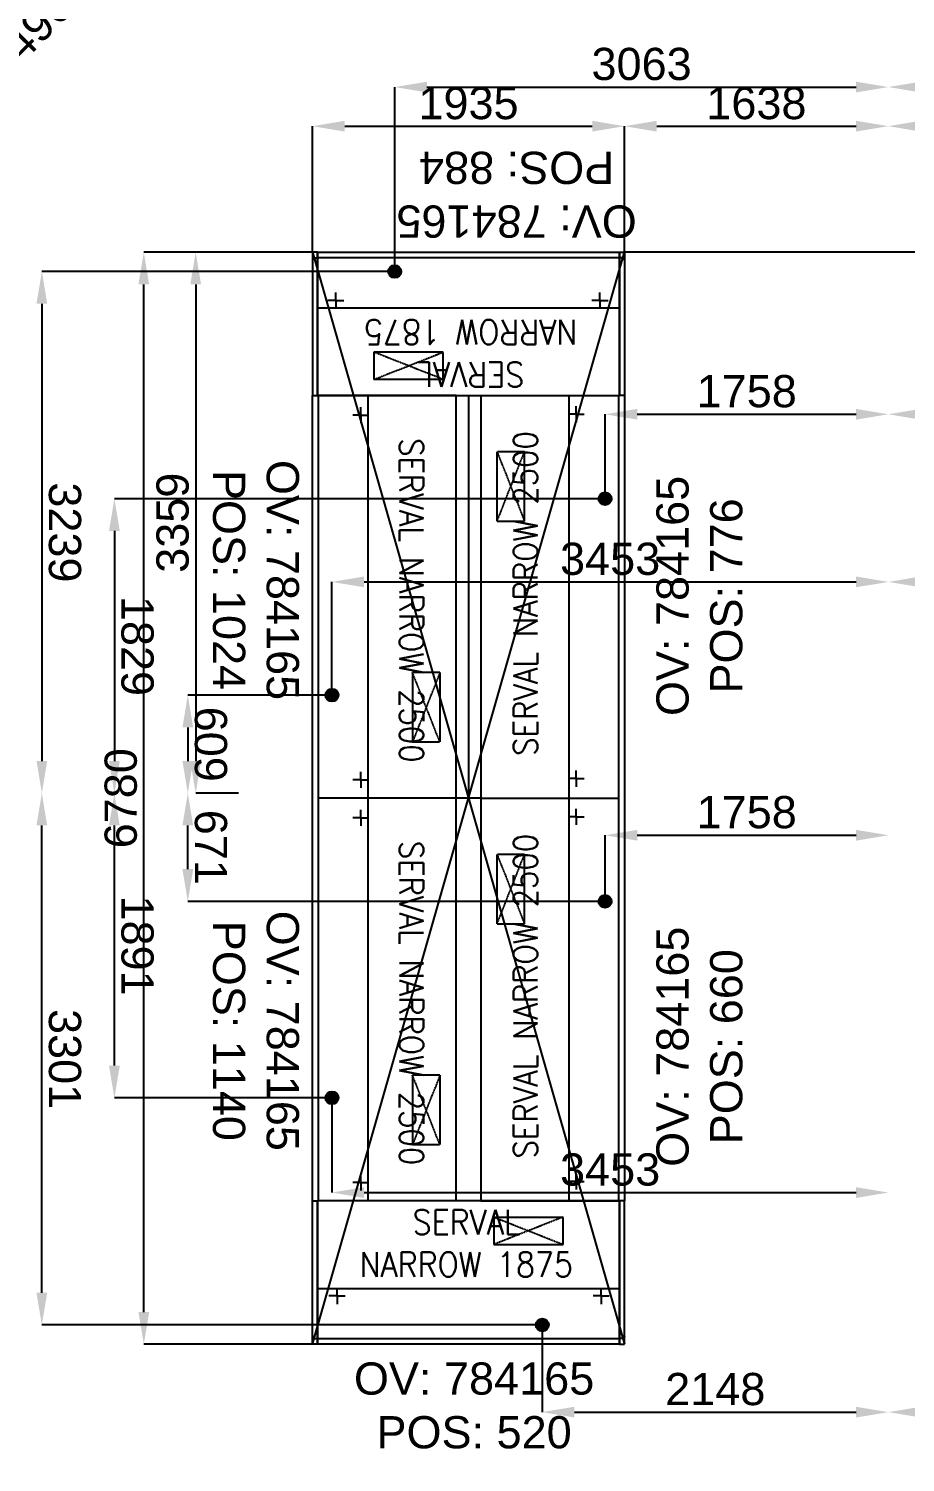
# Model space of a CAD drawing. Header units: millimetres. Extents: x 1478096 to 1808313, y 619971 to 762366.
# Drawn here: x 1788563 to 1794002, y 712494 to 721395 of the extents above; entities that cross this region are included whole.
import ezdxf
from ezdxf.enums import TextEntityAlignment as Align

# ---------------------------------------------------------------- set-up
doc = ezdxf.new("R2010")
doc.units = ezdxf.units.MM
doc.header["$LTSCALE"] = 10
doc.linetypes.add('TRATTEGGIATA2', pattern=[0.375, 0.25, -0.125])
for name, color, linetype in [('COSTAN-CAM-NOMENCLATURAS', 7, 'Continuous'), ('COSTAN-EXH-COTAS', 7, 'Continuous'), ('COSTAN-EXH-Desagues', 1, 'Continuous'), ('COSTAN-EXH-NOMENCLATURAS', 7, 'Continuous'), ('DESAGUE AL PISO', 1, 'Continuous'), ('DESAGUE MAQUINA', 3, 'Continuous'), ('GABINETE', 1, 'Continuous'), ('LATERALES', 3, 'Continuous'), ('QUADRO_ELETTRICO', 8, 'Continuous'), ('TESTI20', 3, 'Continuous'), ('ZZZZW-section count', 250, 'Continuous')]:
    doc.layers.add(name, color=color, linetype=linetype)
doc.styles.add('costan', font='arial.ttf')
doc.styles.add('ROMANS20', font='romans.shx', dxfattribs={"width": 0.9, "height": 2})
doc.styles.add('TESTI15', font='romans.shx', dxfattribs={"width": 0.9, "height": 1.5})
doc.dimstyles.new('COSTAN-DESAGUES', dxfattribs={"dimtxt": 200, "dimasz": 200, "dimexe": 0, "dimexo": 0, "dimgap": 40, "dimtad": 1, "dimdec": 0, "dimzin": 0, "dimdsep": 46, "dimtxsty": 'costan', "dimblk1": 'ARCHTICK', "dimblk2": 'ARCHTICK', "dimcen": 0, "dimclrd": 256, "dimclre": 256, "dimclrt": 256, "dimadec": 0, "dimazin": 0, "dimtfac": 1, "dimtdec": 0, "dimtofl": 0, "dimtmove": 0, "dimatfit": 3, "dimfxl": 0, "dimtolj": 1, "dimtzin": 0, "dimarcsym": 0})
doc.dimstyles.new('COSTAN-MM-100', dxfattribs={"dimtxt": 200, "dimasz": 200, "dimexe": 0, "dimexo": 0, "dimgap": 40, "dimtad": 1, "dimdec": 0, "dimzin": 0, "dimdsep": 46, "dimtxsty": 'costan', "dimblk1": 'ARCHTICK', "dimblk2": 'ARCHTICK', "dimcen": 0, "dimclrd": 256, "dimclre": 256, "dimclrt": 256, "dimadec": 0, "dimazin": 0, "dimtfac": 1, "dimtdec": 0, "dimtofl": 0, "dimtmove": 0, "dimatfit": 3, "dimfxl": 0, "dimtolj": 1, "dimtzin": 0, "dimarcsym": 0})

# ---------------------------------------------------------------- blocks, each defined once
blk = doc.blocks.new('lat')
at = {"layer": 'GABINETE'}
blk.add_line((-55699.1, -17217.1), (-55699.1, -16362.1), dxfattribs=at)
at = {"layer": 'LATERALES'}
for p in [(-55699.1, -16327.1), (-55669.1, -17217.1)]:
    blk.add_line(p, (-55699.1, -17217.1), dxfattribs=at)
at = {"layer": 'LATERALES', "color": 3, "linetype": 'ByBlock'}
for p, q in [((-55699.1, -16327.1), (-55699.1, -17217.1)), ((-55699.1, -16327.1), (-55669.1, -16327.1)), ((-55684.1, -16362.1), (-55699.1, -16362.1)), ((-55669.1, -16327.1), (-55669.1, -17217.1)), ((-55669.1, -16327.1), (-55669.1, -17217.1)), ((-55669.1, -16327.1), (-55669.1, -17217.1))]:
    blk.add_line(p, q, dxfattribs=at)
at = {"layer": 'LATERALES', "color": 1}
for p, q in [((-55699.1, -17217.1), (-55699.1, -16362.1)), ((-55699.1, -17217.1), (-55699.1, -16362.1)), ((-55699.1, -17217.1), (-55699.1, -16362.1)), ((-55699.1, -16377.1), (-55699.1, -17217.1))]:
    blk.add_line(p, q, dxfattribs=at)
at = {"layer": 'LATERALES', "color": 3}
blk.add_line((-55669.1, -16327.1), (-55669.1, -17217.1), dxfattribs=at)
at = {"layer": 'LATERALES', "color": 1, "linetype": 'ByBlock'}
blk.add_line((-55669.1, -16327.1), (-55669.1, -16377.1), dxfattribs=at)
at = {"layer": 'LATERALES', "color": 3, "linetype": 'ByBlock'}
blk.add_arc((-55685, -16377.9), 15.8, 2.96352, 87.03648, dxfattribs=at)
blk = doc.blocks.new('POSICION DE DESAGUE')
for p, q in [((-40, 0), (40, 0)), ((0, 40), (0, -40))]:
    blk.add_line(p, q)
blk = doc.blocks.new('SE_TL1_N_187')
at = {"layer": 'DESAGUE MAQUINA'}
for p, q in [((121.7, -590), (71.7, -590)), ((121.7, -590), (121.7, -540)), ((121.7, -590), (121.7, -640)), ((121.7, -590), (171.7, -590)), ((2385, -590), (2335, -590)), ((2385, -590), (2385, -540)), ((2385, -590), (2385, -640)), ((2385, -590), (2435, -590))]:
    blk.add_line(p, q, dxfattribs=at)
at = {"layer": 'GABINETE'}
for p, q in [((2500, 0), (0, 0)), ((0, 0), (0, -855)), ((2500, -545), (0, -545)), ((0, -855), (2500, -855))]:
    blk.add_line(p, q, dxfattribs=at)
at = {"layer": 'GABINETE', "color": 3, "linetype": 'ByBlock'}
blk.add_line((2500, -890), (0, -890), dxfattribs=at)
blk.add_line((2500, -890), (0, -890), dxfattribs=at)
at = {"layer": 'QUADRO_ELETTRICO', "linetype": 'TRATTEGGIATA2'}
for p, q in [((1720, -100), (2150, -100)), ((1720, -100), (2150, -270)), ((2150, -100), (1720, -270)), ((1720, -100), (1720, -270)), ((2150, -270), (2150, -100)), ((1720, -270), (2150, -270))]:
    blk.add_line(p, q, dxfattribs=at)
blk.add_blockref('POSICION DE DESAGUE', (1860, -770))
at = {"layer": 'TESTI20', "style": 'TESTI15', "width": 0.9}
blk.add_text('SERVAL NARROW 2500', height=147.999, dxfattribs=at).set_placement((1271.4, -276.1), align=Align.MIDDLE)
blk = doc.blocks.new('COSTAN-REFERENCIA DE DESAGÜES')
at = {"layer": 'COSTAN-EXH-Desagues'}
blk.add_hatch(color=256, dxfattribs=at).paths.add_polyline_path([(40, 0, 1), (-40, 0, 1)])
blk.add_circle((0, 0), 40, dxfattribs=at)
blk = doc.blocks.new('*D368')
at = {"layer": 'COSTAN-EXH-Desagues', "lineweight": -2, "transparency": 16777216}
for p, q in [((1796067.6, 721032.6), (1794096.9, 721032.6)), ((1796267.6, 719887.2), (1796267.6, 721032.6))]:
    blk.add_line(p, q, dxfattribs=at)
at = {"layer": 'COSTAN-EXH-Desagues', "transparency": 16777216}
for points in [[(1794096.9, 721065.9), (1794096.9, 720999.2), (1793896.9, 721032.6)], [(1796067.6, 721065.9), (1796067.6, 720999.2), (1796267.6, 721032.6)]]:
    blk.add_solid(points, dxfattribs=at)
at = {"layer": 'Defpoints', "color": 0, "transparency": 16777216}
for p in [(1793896.9, 721032.6), (1793896.9, 721032.6), (1796267.6, 719887.2, 112421.9)]:
    blk.add_point(p, dxfattribs=at)
at = {"layer": 'COSTAN-EXH-Desagues', "transparency": 16777216, "insert": (1795082.2, 721174.8), "char_height": 200, "attachment_point": 5, "style": 'costan'}
blk.add_mtext('\\A1;2371', dxfattribs=at)
blk = doc.blocks.new('_ARCHTICK')
at = {"color": 0, "linetype": 'ByBlock', "const_width": 0.15}
blk.add_lwpolyline([(-0.5, -0.5), (0.5, 0.5)], dxfattribs=at)
blk = doc.blocks.new('*D370')
at = {"layer": 'COSTAN-EXH-Desagues', "lineweight": -2, "transparency": 16777216}
for p, q in [((1797677.6, 719001.2), (1794096.9, 719001.2)), ((1797877.6, 717054.1), (1797877.6, 719001.2))]:
    blk.add_line(p, q, dxfattribs=at)
at = {"layer": 'COSTAN-EXH-Desagues', "transparency": 16777216}
for points in [[(1794096.9, 719034.6), (1794096.9, 718967.9), (1793896.9, 719001.2)], [(1797677.6, 719034.6), (1797677.6, 718967.9), (1797877.6, 719001.2)]]:
    blk.add_solid(points, dxfattribs=at)
at = {"layer": 'Defpoints', "color": 0, "transparency": 16777216}
for p in [(1793896.9, 719001.2), (1793896.9, 719001.2), (1797877.6, 717054.1, 112421.9)]:
    blk.add_point(p, dxfattribs=at)
at = {"layer": 'COSTAN-EXH-Desagues', "transparency": 16777216, "insert": (1795887.2, 719143.4), "char_height": 200, "attachment_point": 5, "style": 'costan'}
blk.add_mtext('\\A1;3981', dxfattribs=at)
blk = doc.blocks.new('*D372')
at = {"layer": 'COSTAN-EXH-Desagues', "lineweight": -2, "transparency": 16777216}
for p, q in [((1797877.6, 713149.1), (1797877.6, 711524.9)), ((1797677.6, 711524.9), (1794096.9, 711524.9))]:
    blk.add_line(p, q, dxfattribs=at)
at = {"layer": 'COSTAN-EXH-Desagues', "transparency": 16777216}
for points in [[(1794096.9, 711558.3), (1794096.9, 711491.6), (1793896.9, 711524.9)], [(1797677.6, 711558.3), (1797677.6, 711491.6), (1797877.6, 711524.9)]]:
    blk.add_solid(points, dxfattribs=at)
at = {"layer": 'Defpoints', "color": 0, "transparency": 16777216}
for p in [(1797877.6, 713149.1, 112421.9), (1793896.9, 711524.9), (1793896.9, 711524.9)]:
    blk.add_point(p, dxfattribs=at)
at = {"layer": 'COSTAN-EXH-Desagues', "transparency": 16777216, "insert": (1795887.2, 711667.1), "char_height": 200, "attachment_point": 5, "style": 'costan'}
blk.add_mtext('\\A1;3981', dxfattribs=at)
blk = doc.blocks.new('*D380')
at = {"layer": 'COSTAN-EXH-Desagues', "lineweight": -2, "transparency": 16777216}
for p, q in [((1790834.3, 719887.2), (1790834.3, 721032.6)), ((1791034.3, 721032.6), (1793696.9, 721032.6))]:
    blk.add_line(p, q, dxfattribs=at)
at = {"layer": 'COSTAN-EXH-Desagues', "transparency": 16777216}
for points in [[(1791034.3, 721065.9), (1791034.3, 720999.2), (1790834.3, 721032.6)], [(1793696.9, 721065.9), (1793696.9, 720999.2), (1793896.9, 721032.6)]]:
    blk.add_solid(points, dxfattribs=at)
at = {"layer": 'Defpoints', "color": 0, "transparency": 16777216}
for p in [(1793896.9, 721032.6), (1793896.9, 721032.6), (1790834.3, 719887.2, 112421.9)]:
    blk.add_point(p, dxfattribs=at)
at = {"layer": 'COSTAN-EXH-Desagues', "transparency": 16777216, "insert": (1792365.6, 721174.8), "char_height": 200, "attachment_point": 5, "style": 'costan'}
blk.add_mtext('\\A1;3063', dxfattribs=at)
blk = doc.blocks.new('*D381')
at = {"layer": 'COSTAN-EXH-Desagues', "lineweight": -2, "transparency": 16777216}
for p, q in [((1790834.3, 719887.2), (1788644.6, 719887.2)), ((1788644.6, 719687.2), (1788644.6, 716848.4)), ((1788644.6, 716648.4), (1788644.6, 716648.4))]:
    blk.add_line(p, q, dxfattribs=at)
at = {"layer": 'COSTAN-EXH-Desagues', "transparency": 16777216}
for points in [[(1788677.9, 719687.2), (1788611.2, 719687.2), (1788644.6, 719887.2)], [(1788677.9, 716848.4), (1788611.3, 716848.4), (1788644.6, 716648.4)]]:
    blk.add_solid(points, dxfattribs=at)
at = {"layer": 'Defpoints', "color": 0, "transparency": 16777216}
for p in [(1790834.3, 719887.2, 112421.9), (1788644.6, 716648.4), (1788644.6, 716648.4)]:
    blk.add_point(p, dxfattribs=at)
at = {"layer": 'COSTAN-EXH-Desagues', "transparency": 16777216, "insert": (1788786.8, 718267.8), "char_height": 200, "attachment_point": 5, "rotation": 270.00021, "style": 'costan'}
blk.add_mtext('\\A1;3239', dxfattribs=at)
blk = doc.blocks.new('*D382')
at = {"layer": 'COSTAN-EXH-Desagues', "lineweight": -2, "transparency": 16777216}
for p, q in [((1792139.3, 718477.2), (1792139.3, 719001.2)), ((1792339.3, 719001.2), (1793696.9, 719001.2))]:
    blk.add_line(p, q, dxfattribs=at)
at = {"layer": 'COSTAN-EXH-Desagues', "transparency": 16777216}
for points in [[(1792339.3, 719034.6), (1792339.3, 718967.9), (1792139.3, 719001.2)], [(1793696.9, 719034.6), (1793696.9, 718967.9), (1793896.9, 719001.2)]]:
    blk.add_solid(points, dxfattribs=at)
at = {"layer": 'Defpoints', "color": 0, "transparency": 16777216}
for p in [(1793896.9, 719001.2), (1793896.9, 719001.2), (1792139.3, 718477.2, 112421.9)]:
    blk.add_point(p, dxfattribs=at)
at = {"layer": 'COSTAN-EXH-Desagues', "transparency": 16777216, "insert": (1793018.1, 719143.4), "char_height": 200, "attachment_point": 5, "style": 'costan'}
blk.add_mtext('\\A1;1758', dxfattribs=at)
blk = doc.blocks.new('*D383')
at = {"layer": 'COSTAN-EXH-Desagues', "lineweight": -2, "transparency": 16777216}
for p, q in [((1792139.3, 718477.2), (1789094.7, 718477.2)), ((1789094.7, 718277.2), (1789094.7, 716848.4)), ((1789094.7, 716648.4), (1789094.7, 716648.4))]:
    blk.add_line(p, q, dxfattribs=at)
at = {"layer": 'COSTAN-EXH-Desagues', "transparency": 16777216}
for points in [[(1789128, 718277.2), (1789061.3, 718277.2), (1789094.7, 718477.2)], [(1789128, 716848.4), (1789061.3, 716848.4), (1789094.7, 716648.4)]]:
    blk.add_solid(points, dxfattribs=at)
at = {"layer": 'Defpoints', "color": 0, "transparency": 16777216}
for p in [(1792139.3, 718477.2, 112421.9), (1789094.7, 716648.4), (1789094.7, 716648.4)]:
    blk.add_point(p, dxfattribs=at)
at = {"layer": 'COSTAN-EXH-Desagues', "transparency": 16777216, "insert": (1789236.8, 717562.8), "char_height": 200, "attachment_point": 5, "rotation": 270.00021, "style": 'costan'}
blk.add_mtext('\\A1;1829', dxfattribs=at)
blk = doc.blocks.new('*D384')
at = {"layer": 'COSTAN-EXH-Desagues', "lineweight": -2, "transparency": 16777216}
for p, q in [((1790444.3, 717257.2), (1790444.3, 717960.4)), ((1790644.3, 717960.4), (1793696.9, 717960.4))]:
    blk.add_line(p, q, dxfattribs=at)
at = {"layer": 'COSTAN-EXH-Desagues', "transparency": 16777216}
for points in [[(1790644.3, 717993.8), (1790644.3, 717927.1), (1790444.3, 717960.4)], [(1793696.9, 717993.8), (1793696.9, 717927.1), (1793896.9, 717960.4)]]:
    blk.add_solid(points, dxfattribs=at)
at = {"layer": 'Defpoints', "color": 0, "transparency": 16777216}
for p in [(1793896.9, 717960.4), (1793896.9, 717960.4), (1790444.3, 717257.2, 112421.9)]:
    blk.add_point(p, dxfattribs=at)
at = {"layer": 'COSTAN-EXH-Desagues', "transparency": 16777216, "insert": (1792170.6, 718102.6), "char_height": 200, "attachment_point": 5, "style": 'costan'}
blk.add_mtext('\\A1;3453', dxfattribs=at)
blk = doc.blocks.new('*D385')
at = {"layer": 'COSTAN-EXH-Desagues', "lineweight": -2, "transparency": 16777216}
for p, q in [((1790444.3, 717257.2), (1789550.2, 717257.2)), ((1789550.2, 717057.2), (1789550.2, 716848.4)), ((1789550.2, 716648.4), (1789550.2, 716648.4))]:
    blk.add_line(p, q, dxfattribs=at)
at = {"layer": 'COSTAN-EXH-Desagues', "transparency": 16777216}
for points in [[(1789583.6, 717057.2), (1789516.9, 717057.2), (1789550.2, 717257.2)], [(1789583.6, 716848.4), (1789516.9, 716848.4), (1789550.2, 716648.4)]]:
    blk.add_solid(points, dxfattribs=at)
at = {"layer": 'Defpoints', "color": 0, "transparency": 16777216}
for p in [(1790444.3, 717257.2, 112421.9), (1789550.2, 716648.4), (1789550.2, 716648.4)]:
    blk.add_point(p, dxfattribs=at)
at = {"layer": 'COSTAN-EXH-Desagues', "transparency": 16777216, "insert": (1789692.4, 716952.8), "char_height": 200, "attachment_point": 5, "rotation": 270.00021, "style": 'costan'}
blk.add_mtext('\\A1;609', dxfattribs=at)
blk = doc.blocks.new('*D386')
at = {"layer": 'COSTAN-EXH-Desagues', "lineweight": -2, "transparency": 16777216}
for p, q in [((1792139.3, 715977.2), (1792139.3, 716387.6)), ((1792339.3, 716387.6), (1793696.9, 716387.6))]:
    blk.add_line(p, q, dxfattribs=at)
at = {"layer": 'COSTAN-EXH-Desagues', "transparency": 16777216}
for points in [[(1792339.3, 716420.9), (1792339.3, 716354.2), (1792139.3, 716387.6)], [(1793696.9, 716420.9), (1793696.9, 716354.2), (1793896.9, 716387.6)]]:
    blk.add_solid(points, dxfattribs=at)
at = {"layer": 'Defpoints', "color": 0, "transparency": 16777216}
for p in [(1793896.9, 716387.6), (1793896.9, 716387.6), (1792139.3, 715977.2, 112421.9)]:
    blk.add_point(p, dxfattribs=at)
at = {"layer": 'COSTAN-EXH-Desagues', "transparency": 16777216, "insert": (1793018.1, 716529.7), "char_height": 200, "attachment_point": 5, "style": 'costan'}
blk.add_mtext('\\A1;1758', dxfattribs=at)
blk = doc.blocks.new('*D387')
at = {"layer": 'COSTAN-EXH-Desagues', "lineweight": -2, "transparency": 16777216}
for p, q in [((1789550.2, 716648.4), (1789550.2, 716648.4)), ((1789550.2, 716177.2), (1789550.2, 716448.4)), ((1792139.3, 715977.2), (1789550.2, 715977.2))]:
    blk.add_line(p, q, dxfattribs=at)
at = {"layer": 'COSTAN-EXH-Desagues', "transparency": 16777216}
for points in [[(1789583.6, 716448.4), (1789516.9, 716448.4), (1789550.2, 716648.4)], [(1789583.6, 716177.2), (1789516.9, 716177.2), (1789550.2, 715977.2)]]:
    blk.add_solid(points, dxfattribs=at)
at = {"layer": 'Defpoints', "color": 0, "transparency": 16777216}
for p in [(1789550.2, 716648.4), (1789550.2, 716648.4), (1792139.3, 715977.2, 112421.9)]:
    blk.add_point(p, dxfattribs=at)
at = {"layer": 'COSTAN-EXH-Desagues', "transparency": 16777216, "insert": (1789692.4, 716312.8), "char_height": 200, "attachment_point": 5, "rotation": 270.00021, "style": 'costan'}
blk.add_mtext('\\A1;671', dxfattribs=at)
blk = doc.blocks.new('*D388')
at = {"layer": 'COSTAN-EXH-Desagues', "lineweight": -2, "transparency": 16777216}
for p, q in [((1790444.3, 714757.2), (1790444.3, 714169.3)), ((1790644.3, 714169.3), (1793696.9, 714169.3))]:
    blk.add_line(p, q, dxfattribs=at)
at = {"layer": 'COSTAN-EXH-Desagues', "transparency": 16777216}
for points in [[(1790644.3, 714202.6), (1790644.3, 714135.9), (1790444.3, 714169.3)], [(1793696.9, 714202.6), (1793696.9, 714135.9), (1793896.9, 714169.3)]]:
    blk.add_solid(points, dxfattribs=at)
at = {"layer": 'Defpoints', "color": 0, "transparency": 16777216}
for p in [(1790444.3, 714757.2, 112421.9), (1793896.9, 714169.3), (1793896.9, 714169.3)]:
    blk.add_point(p, dxfattribs=at)
at = {"layer": 'COSTAN-EXH-Desagues', "transparency": 16777216, "insert": (1792170.6, 714311.4), "char_height": 200, "attachment_point": 5, "style": 'costan'}
blk.add_mtext('\\A1;3453', dxfattribs=at)
blk = doc.blocks.new('*D389')
at = {"layer": 'COSTAN-EXH-Desagues', "lineweight": -2, "transparency": 16777216}
for p, q in [((1789094.7, 716648.4), (1789094.7, 716648.4)), ((1789094.7, 714957.2), (1789094.7, 716448.4)), ((1790444.3, 714757.2), (1789094.7, 714757.2))]:
    blk.add_line(p, q, dxfattribs=at)
at = {"layer": 'COSTAN-EXH-Desagues', "transparency": 16777216}
for points in [[(1789128, 716448.4), (1789061.3, 716448.4), (1789094.7, 716648.4)], [(1789128, 714957.2), (1789061.3, 714957.2), (1789094.7, 714757.2)]]:
    blk.add_solid(points, dxfattribs=at)
at = {"layer": 'Defpoints', "color": 0, "transparency": 16777216}
for p in [(1789094.7, 716648.4), (1789094.7, 716648.4), (1790444.3, 714757.2, 112421.9)]:
    blk.add_point(p, dxfattribs=at)
at = {"layer": 'COSTAN-EXH-Desagues', "transparency": 16777216, "insert": (1789236.8, 715702.8), "char_height": 200, "attachment_point": 5, "rotation": 270.00021, "style": 'costan'}
blk.add_mtext('\\A1;1891', dxfattribs=at)
blk = doc.blocks.new('*D390')
at = {"layer": 'COSTAN-EXH-Desagues', "lineweight": -2, "transparency": 16777216}
for p, q in [((1791749.3, 713347.2), (1791749.3, 712806)), ((1791949.3, 712806), (1793696.9, 712806))]:
    blk.add_line(p, q, dxfattribs=at)
at = {"layer": 'COSTAN-EXH-Desagues', "transparency": 16777216}
for points in [[(1791949.3, 712839.3), (1791949.3, 712772.7), (1791749.3, 712806)], [(1793696.9, 712839.3), (1793696.9, 712772.7), (1793896.9, 712806)]]:
    blk.add_solid(points, dxfattribs=at)
at = {"layer": 'Defpoints', "color": 0, "transparency": 16777216}
for p in [(1791749.3, 713347.2, 112421.9), (1793896.9, 712806), (1793896.9, 712806)]:
    blk.add_point(p, dxfattribs=at)
at = {"layer": 'COSTAN-EXH-Desagues', "transparency": 16777216, "insert": (1792823.1, 712948.1), "char_height": 200, "attachment_point": 5, "style": 'costan'}
blk.add_mtext('\\A1;2148', dxfattribs=at)
blk = doc.blocks.new('*D391')
at = {"layer": 'COSTAN-EXH-Desagues', "lineweight": -2, "transparency": 16777216}
for p, q in [((1788644.6, 716648.4), (1788644.6, 716648.4)), ((1788644.6, 713547.2), (1788644.6, 716448.4)), ((1791749.3, 713347.2), (1788644.6, 713347.2))]:
    blk.add_line(p, q, dxfattribs=at)
at = {"layer": 'COSTAN-EXH-Desagues', "transparency": 16777216}
for points in [[(1788677.9, 716448.4), (1788611.3, 716448.4), (1788644.6, 716648.4)], [(1788677.9, 713547.2), (1788611.3, 713547.2), (1788644.6, 713347.2)]]:
    blk.add_solid(points, dxfattribs=at)
at = {"layer": 'Defpoints', "color": 0, "transparency": 16777216}
for p in [(1788644.6, 716648.4), (1788644.6, 716648.4), (1791749.3, 713347.2, 112421.9)]:
    blk.add_point(p, dxfattribs=at)
at = {"layer": 'COSTAN-EXH-Desagues', "transparency": 16777216, "insert": (1788786.8, 714997.8), "char_height": 200, "attachment_point": 5, "rotation": 270.00021, "style": 'costan'}
blk.add_mtext('\\A1;3301', dxfattribs=at)
blk = doc.blocks.new('*D467')
at = {"layer": 'COSTAN-EXH-COTAS', "lineweight": -2, "transparency": 16777216}
for p, q in [((1790324.3, 720007.2), (1789277.3, 720007.2)), ((1789277.3, 713427.2), (1789277.3, 719807.2)), ((1790324.3, 713227.2), (1789277.3, 713227.2))]:
    blk.add_line(p, q, dxfattribs=at)
at = {"layer": 'COSTAN-EXH-COTAS', "transparency": 16777216}
for points in [[(1789244, 719807.2), (1789310.7, 719807.2), (1789277.3, 720007.2)], [(1789244, 713427.2), (1789310.7, 713427.2), (1789277.3, 713227.2)]]:
    blk.add_solid(points, dxfattribs=at)
at = {"layer": 'Defpoints', "color": 0, "transparency": 16777216}
for p in [(1789277.3, 720007.2), (1790324.3, 720007.2, 112421.9), (1790324.3, 713227.2)]:
    blk.add_point(p, dxfattribs=at)
at = {"layer": 'COSTAN-EXH-COTAS', "transparency": 16777216, "insert": (1789135.2, 716617.2), "char_height": 200, "attachment_point": 5, "rotation": 90, "style": 'costan'}
blk.add_mtext('\\A1;6780', dxfattribs=at)
blk = doc.blocks.new('*D468')
at = {"layer": 'COSTAN-EXH-COTAS', "lineweight": -2, "transparency": 16777216}
for p, q in [((1790324.3, 720007.2), (1789599.1, 720007.2)), ((1789599.1, 719807.2), (1789599.1, 716848.4)), ((1789864, 716648.4), (1789599.1, 716648.4))]:
    blk.add_line(p, q, dxfattribs=at)
at = {"layer": 'COSTAN-EXH-COTAS', "transparency": 16777216}
for points in [[(1789565.8, 719807.2), (1789632.4, 719807.2), (1789599.1, 720007.2)], [(1789565.8, 716848.4), (1789632.4, 716848.4), (1789599.1, 716648.4)]]:
    blk.add_solid(points, dxfattribs=at)
at = {"layer": 'Defpoints', "color": 0, "transparency": 16777216}
for p in [(1790324.3, 720007.2, 112421.9), (1789599.1, 716648.4), (1789864, 716648.4)]:
    blk.add_point(p, dxfattribs=at)
at = {"layer": 'COSTAN-EXH-COTAS', "transparency": 16777216, "insert": (1789456.9, 718327.8), "char_height": 200, "attachment_point": 5, "rotation": 90, "style": 'costan'}
blk.add_mtext('\\A1;3359', dxfattribs=at)
blk = doc.blocks.new('*D420')
at = {"layer": 'COSTAN-EXH-COTAS', "lineweight": -2, "transparency": 16777216}
for p, q in [((1795397.6, 720789.8), (1794096.9, 720789.8)), ((1795597.6, 720746.3), (1795597.6, 720789.8))]:
    blk.add_line(p, q, dxfattribs=at)
at = {"layer": 'COSTAN-EXH-COTAS', "transparency": 16777216}
for points in [[(1794096.9, 720823.1), (1794096.9, 720756.4), (1793896.9, 720789.8)], [(1795397.6, 720823.1), (1795397.6, 720756.4), (1795597.6, 720789.8)]]:
    blk.add_solid(points, dxfattribs=at)
at = {"layer": 'Defpoints', "color": 0, "transparency": 16777216}
for p in [(1793896.9, 720789.8), (1793896.9, 720789.8), (1795597.6, 720746.3)]:
    blk.add_point(p, dxfattribs=at)
at = {"layer": 'COSTAN-EXH-COTAS', "transparency": 16777216, "insert": (1794747.2, 720931.9), "char_height": 200, "attachment_point": 5, "style": 'costan'}
blk.add_mtext('\\A1;1701', dxfattribs=at)
blk = doc.blocks.new('*D470')
at = {"layer": 'COSTAN-EXH-COTAS', "lineweight": -2, "transparency": 16777216}
for p, q in [((1790324.3, 720007.2), (1790324.3, 720789.8)), ((1790524.3, 720789.8), (1792059.3, 720789.8)), ((1792259.3, 720007.2), (1792259.3, 720789.8))]:
    blk.add_line(p, q, dxfattribs=at)
at = {"layer": 'COSTAN-EXH-COTAS', "transparency": 16777216}
for points in [[(1790524.3, 720823.1), (1790524.3, 720756.4), (1790324.3, 720789.8)], [(1792059.3, 720823.1), (1792059.3, 720756.4), (1792259.3, 720789.8)]]:
    blk.add_solid(points, dxfattribs=at)
at = {"layer": 'Defpoints', "color": 0, "transparency": 16777216}
for p in [(1792259.3, 720789.8), (1790324.3, 720007.2), (1792259.3, 720007.2, 112421.9)]:
    blk.add_point(p, dxfattribs=at)
at = {"layer": 'COSTAN-EXH-COTAS', "transparency": 16777216, "insert": (1791291.8, 720931.9), "char_height": 200, "attachment_point": 5, "style": 'costan'}
blk.add_mtext('\\A1;1935', dxfattribs=at)
blk = doc.blocks.new('*D421')
at = {"layer": 'COSTAN-EXH-COTAS', "lineweight": -2, "transparency": 16777216}
blk.add_line((1792459.3, 720789.8), (1793696.9, 720789.8), dxfattribs=at)
at = {"layer": 'COSTAN-EXH-COTAS', "transparency": 16777216}
for points in [[(1792459.3, 720823.1), (1792459.3, 720756.4), (1792259.3, 720789.8)], [(1793696.9, 720823.1), (1793696.9, 720756.4), (1793896.9, 720789.8)]]:
    blk.add_solid(points, dxfattribs=at)
at = {"layer": 'Defpoints', "color": 0, "transparency": 16777216}
for p in [(1792259.3, 720789.8), (1793896.9, 720789.8), (1793896.9, 720789.8)]:
    blk.add_point(p, dxfattribs=at)
at = {"layer": 'COSTAN-EXH-COTAS', "transparency": 16777216, "insert": (1793078.1, 720931.9), "char_height": 200, "attachment_point": 5, "style": 'costan'}
blk.add_mtext('\\A1;1638', dxfattribs=at)
blk = doc.blocks.new('*D423')
at = {"layer": 'COSTAN-EXH-Desagues', "lineweight": -2, "transparency": 16777216}
for p, q in [((1795517.6, 717960.4), (1794096.9, 717960.4)), ((1795717.6, 717212.2), (1795717.6, 717960.4))]:
    blk.add_line(p, q, dxfattribs=at)
at = {"layer": 'COSTAN-EXH-Desagues', "transparency": 16777216}
for points in [[(1794096.9, 717993.8), (1794096.9, 717927.1), (1793896.9, 717960.4)], [(1795517.6, 717993.8), (1795517.6, 717927.1), (1795717.6, 717960.4)]]:
    blk.add_solid(points, dxfattribs=at)
at = {"layer": 'Defpoints', "color": 0, "transparency": 16777216}
for p in [(1793896.9, 717960.4), (1793896.9, 717960.4), (1795717.6, 717212.2, 112421.9)]:
    blk.add_point(p, dxfattribs=at)
at = {"layer": 'COSTAN-EXH-Desagues', "transparency": 16777216, "insert": (1794807.2, 718102.5), "char_height": 200, "attachment_point": 5, "style": 'costan'}
blk.add_mtext('\\A1;1821', dxfattribs=at)
blk = doc.blocks.new('*D425')
at = {"layer": 'COSTAN-EXH-Desagues', "lineweight": -2, "transparency": 16777216}
for p, q in [((1795717.6, 713462.2), (1795717.6, 712806)), ((1795517.6, 712806), (1794096.9, 712806))]:
    blk.add_line(p, q, dxfattribs=at)
at = {"layer": 'COSTAN-EXH-Desagues', "transparency": 16777216}
for points in [[(1794096.9, 712839.3), (1794096.9, 712772.7), (1793896.9, 712806)], [(1795517.6, 712839.3), (1795517.6, 712772.7), (1795717.6, 712806)]]:
    blk.add_solid(points, dxfattribs=at)
at = {"layer": 'Defpoints', "color": 0, "transparency": 16777216}
for p in [(1795717.6, 713462.2, 112421.9), (1793896.9, 712806), (1793896.9, 712806)]:
    blk.add_point(p, dxfattribs=at)
at = {"layer": 'COSTAN-EXH-Desagues', "transparency": 16777216, "insert": (1794807.2, 712948.1), "char_height": 200, "attachment_point": 5, "style": 'costan'}
blk.add_mtext('\\A1;1821', dxfattribs=at)

msp = doc.modelspace()

# ---------------------------------------------------------------- linework, layer by layer
at = {"layer": 'COSTAN-EXH-COTAS'}
for p, q in [((1790324.307, 713227.233), (1792259.307, 720007.233)), ((1790324.307, 720007.233), (1792259.307, 713227.233, 112421.869)), ((1795597.571, 720007.233, 112421.869), (1792259.307, 720007.233, 112421.869)), ((1791291.807, 719117.233, 112421.869), (1791291.807, 716617.233, 112421.869)), ((1791369.307, 716617.233, 112421.869), (1791214.307, 716617.233, 112421.869))]:
    msp.add_line(p, q, dxfattribs=at)
at = {"layer": 'DESAGUE MAQUINA'}
for p, q in [((1790469.307, 719707.233, 112421.869), (1790469.307, 719757.233, 112421.869)), ((1792107.654, 719707.233, 112421.869), (1792107.654, 719757.233, 112421.869)), ((1790469.307, 719707.233, 112421.869), (1790419.307, 719707.233, 112421.869)), ((1790469.307, 719707.233, 112421.869), (1790469.307, 719657.233, 112421.869)), ((1790469.307, 719707.233, 112421.869), (1790519.307, 719707.233, 112421.869)), ((1792107.654, 719707.233, 112421.869), (1792057.654, 719707.233, 112421.869)), ((1792107.654, 719707.233, 112421.869), (1792107.654, 719657.233, 112421.869)), ((1792107.654, 719707.233, 112421.869), (1792157.654, 719707.233, 112421.869)), ((1790475.961, 713527.233, 112421.869), (1790475.961, 713577.233, 112421.869)), ((1792114.307, 713527.233, 112421.869), (1792114.307, 713577.233, 112421.869)), ((1790475.961, 713527.233, 112421.869), (1790425.961, 713527.233, 112421.869)), ((1790475.961, 713527.233, 112421.869), (1790475.961, 713477.233, 112421.869)), ((1790475.961, 713527.233, 112421.869), (1790525.961, 713527.233, 112421.869)), ((1792114.307, 713527.233, 112421.869), (1792064.307, 713527.233, 112421.869)), ((1792114.307, 713527.233, 112421.869), (1792114.307, 713477.233, 112421.869)), ((1792114.307, 713527.233, 112421.869), (1792164.307, 713527.233, 112421.869))]:
    msp.add_line(p, q, dxfattribs=at)
at = {"layer": 'GABINETE'}
for p, q in [((1790354.307, 720007.233, 112421.869), (1792229.307, 720007.233, 112421.869)), ((1790354.307, 719117.233, 112421.869), (1790354.307, 720007.233, 112421.869)), ((1792229.307, 719117.233, 112421.869), (1792229.307, 720007.233, 112421.869)), ((1790354.307, 719662.233, 112421.869), (1792229.307, 719662.233, 112421.869)), ((1790354.307, 719117.233, 112421.869), (1792229.307, 719117.233, 112421.869)), ((1792229.307, 714117.233, 112421.869), (1790354.307, 714117.233, 112421.869)), ((1790354.307, 714117.233, 112421.869), (1790354.307, 713227.233, 112421.869)), ((1792229.307, 714117.233, 112421.869), (1792229.307, 713227.233, 112421.869)), ((1792229.307, 713572.233, 112421.869), (1790354.307, 713572.233, 112421.869)), ((1792229.307, 713227.233, 112421.869), (1790354.307, 713227.233, 112421.869))]:
    msp.add_line(p, q, dxfattribs=at)
at = {"layer": 'GABINETE', "color": 3}
for p, q in [((1790354.307, 720007.233, 112421.869), (1792229.307, 720007.233, 112421.869)), ((1792229.307, 713227.233, 112421.869), (1790354.307, 713227.233, 112421.869))]:
    msp.add_line(p, q, dxfattribs=at)
at = {"layer": 'GABINETE', "color": 1}
for p, q in [((1792229.307, 719972.233, 112421.869), (1790354.307, 719972.233, 112421.869)), ((1790354.307, 713262.233, 112421.869), (1792229.307, 713262.233, 112421.869))]:
    msp.add_line(p, q, dxfattribs=at)
at = {"layer": 'QUADRO_ELETTRICO', "linetype": 'TRATTEGGIATA2'}
for p, q in [((1791134.307, 719217.233, 112421.869), (1790704.307, 719387.233, 112421.869)), ((1790704.307, 719217.233, 112421.869), (1791134.307, 719387.233, 112421.869)), ((1791134.307, 719387.233, 112421.869), (1790704.307, 719387.233, 112421.869)), ((1790704.307, 719387.233, 112421.869), (1790704.307, 719217.233, 112421.869)), ((1791134.307, 719217.233, 112421.869), (1791134.307, 719387.233, 112421.869)), ((1791134.307, 719217.233, 112421.869), (1790704.307, 719217.233, 112421.869)), ((1791449.307, 714017.233, 112421.869), (1791879.307, 714017.233, 112421.869)), ((1791449.307, 714017.233, 112421.869), (1791879.307, 713847.233, 112421.869)), ((1791879.307, 714017.233, 112421.869), (1791449.307, 713847.233, 112421.869)), ((1791449.307, 714017.233, 112421.869), (1791449.307, 713847.233, 112421.869)), ((1791879.307, 713847.233, 112421.869), (1791879.307, 714017.233, 112421.869)), ((1791449.307, 713847.233, 112421.869), (1791879.307, 713847.233, 112421.869))]:
    msp.add_line(p, q, dxfattribs=at)

# ---------------------------------------------------------------- block references
at = {"xscale": -1}
msp.add_blockref('lat', (1734655.164, 736334.32, 112421.869), dxfattribs=at)
msp.add_blockref('lat', (1847928.451, 736334.32, 112421.869))
at = {"rotation": 180}
msp.add_blockref('lat', (1734655.164, 696900.145, 112421.869), dxfattribs=at)
at = {"xscale": -1, "rotation": 180}
msp.add_blockref('lat', (1847928.451, 696900.145, 112421.869), dxfattribs=at)
at = {"layer": 'COSTAN-CAM-NOMENCLATURAS', "rotation": 270}
for p in [(1791214.307, 719117.233, 112421.869), (1791214.307, 716617.233, 112421.869)]:
    msp.add_blockref('SE_TL1_N_187', p, dxfattribs=at)
at = {"layer": 'COSTAN-EXH-Desagues'}
for p in [(1790834.307, 719887.233, 112421.869), (1792139.307, 718477.233, 112421.869), (1790444.307, 717257.233, 112421.869), (1792139.307, 715977.233, 112421.869), (1790444.307, 714757.233, 112421.869), (1791749.307, 713347.233, 112421.869)]:
    msp.add_blockref('COSTAN-REFERENCIA DE DESAGÜES', p, dxfattribs=at)
for p, rotation in [((1792139.307, 718477.233, 112421.869), 89.99999999999999), ((1790444.307, 717257.233, 112421.869), 270), ((1792139.307, 715977.233, 112421.869), 89.99999999999999), ((1790444.307, 714757.233, 112421.869), 270)]:
    msp.add_blockref('COSTAN-REFERENCIA DE DESAGÜES', p, dxfattribs=dict(at, rotation=rotation))
at = {"layer": 'DESAGUE AL PISO', "rotation": 180}
msp.add_blockref('COSTAN-REFERENCIA DE DESAGÜES', (1790834.307, 719887.233, 112421.869), dxfattribs=at)
at = {"layer": 'DESAGUE AL PISO'}
msp.add_blockref('COSTAN-REFERENCIA DE DESAGÜES', (1791749.307, 713347.233, 112421.869), dxfattribs=at)
at = {"layer": 'ZZZZW-section count', "rotation": 89.99999999999999}
for p in [(1791369.307, 716617.233, 112421.869), (1791369.307, 714117.233, 112421.869)]:
    msp.add_blockref('SE_TL1_N_187', p, dxfattribs=at)

# ---------------------------------------------------------------- texts
at = {"layer": 'COSTAN-EXH-NOMENCLATURAS', "char_height": 200, "attachment_point": 5, "style": 'costan'}
for s, insert, rotation in [('OV: 784165\\PPOS: 3496', (1788185.426, 721211.771), 45.5881222), ('OV: 784165\\PPOS: 884', (1791590.23, 720365.755), 180), ('OV: 784165\\PPOS: 1024', (1789971.792, 717972.207), 270), ('OV: 784165\\PPOS: 776', (1792725.581, 717873.437), 90), ('OV: 784165\\PPOS: 1140', (1789971.792, 715173.533), 270), ('OV: 784165\\PPOS: 660', (1792725.581, 715074.763), 90)]:
    msp.add_mtext(s, dxfattribs=dict(at, insert=insert, rotation=rotation))
at = {"layer": 'COSTAN-EXH-NOMENCLATURAS', "insert": (1791326.486, 712846.556), "char_height": 200, "attachment_point": 5, "style": 'costan'}
msp.add_mtext('OV: 784165\\PPOS: 520', dxfattribs=at)
at = {"layer": 'TESTI20', "style": 'ROMANS20', "width": 0.9}
for s, height, p in [('NARROW 1875', 153.26451, (1791305.088, 719511.268, 112421.869)), ('SERVAL', 153.2645, (1791305.088, 719248.529, 112421.869))]:
    msp.add_text(s, height=height, rotation=180, dxfattribs=at).set_placement(p, align=Align.MIDDLE_CENTER)
for s, height, p in [('SERVAL', 153.2645, (1791278.526, 713985.936, 112421.869)), ('NARROW 1875', 153.26451, (1791278.526, 713723.197, 112421.869))]:
    msp.add_text(s, height=height, dxfattribs=at).set_placement(p, align=Align.MIDDLE_CENTER)

# ---------------------------------------------------------------- dimensions: what is measured, and where the dimension line sits
at = {"layer": 'COSTAN-EXH-COTAS'}
for base, p1, p2, picture, middle in [((1792259.307, 720789.758), (1790324.307, 720007.233), (1792259.307, 720007.233, 112421.869), '*D470', (1791291.807, 720931.94)), ((1793896.883, 720789.758), (1792259.307, 720789.758), (1793896.883, 720789.758), '*D421', (1793078.095, 720931.94)), ((1793896.883, 720789.758), (1795597.571, 720746.34), (1793896.883, 720789.758), '*D420', (1794747.227, 720931.872))]:
    dim = msp.add_linear_dim(base=base, p1=p1, p2=p2, dimstyle='COSTAN-MM-100', dxfattribs=at)
    dim.commit()
    dim.dimension.update_dxf_attribs({"geometry": picture, "text_midpoint": middle})
for base, p1, p2, picture, middle in [((1789277.319, 720007.233), (1790324.307, 713227.233), (1790324.307, 720007.233, 112421.869), '*D467', (1789135.205, 716617.233)), ((1789599.095, 716648.413), (1790324.307, 720007.233, 112421.869), (1789864.025, 716648.413), '*D468', (1789456.912, 718327.823))]:
    dim = msp.add_linear_dim(base=base, p1=p1, p2=p2, angle=90, dimstyle='COSTAN-MM-100', dxfattribs=at)
    dim.commit()
    dim.dimension.update_dxf_attribs({"geometry": picture, "text_midpoint": middle})
at = {"layer": 'COSTAN-EXH-Desagues'}
for base, p1, p2, picture, middle in [((1793896.883, 721032.58), (1790834.307, 719887.233, 112421.869), (1793896.883, 721032.58), '*D380', (1792365.595, 721174.762)), ((1793896.883, 721032.58), (1796267.571, 719887.233, 112421.869), (1793896.883, 721032.58), '*D368', (1795082.227, 721174.762)), ((1793896.883, 719001.247), (1792139.307, 718477.233, 112421.869), (1793896.883, 719001.247), '*D382', (1793018.095, 719143.361)), ((1793896.883, 719001.247), (1797877.571, 717054.108, 112421.869), (1793896.883, 719001.247), '*D370', (1795887.227, 719143.429)), ((1793896.883, 717960.433), (1790444.307, 717257.233, 112421.869), (1793896.883, 717960.433), '*D384', (1792170.595, 718102.616)), ((1793896.883, 717960.433), (1795717.571, 717212.233, 112421.869), (1793896.883, 717960.433), '*D423', (1794807.227, 718102.548)), ((1793896.883, 716387.576), (1792139.307, 715977.233, 112421.869), (1793896.883, 716387.576), '*D386', (1793018.095, 716529.69)), ((1793896.883, 714169.253), (1790444.307, 714757.233, 112421.869), (1793896.883, 714169.253), '*D388', (1792170.595, 714311.436)), ((1793896.883, 712806.007), (1795717.571, 713462.233, 112421.869), (1793896.883, 712806.007), '*D425', (1794807.227, 712948.122)), ((1793896.883, 712806.007), (1791749.307, 713347.233, 112421.869), (1793896.883, 712806.007), '*D390', (1792823.095, 712948.122)), ((1793896.883, 711524.929), (1797877.571, 713149.108, 112421.869), (1793896.883, 711524.929), '*D372', (1795887.227, 711667.111))]:
    dim = msp.add_linear_dim(base=base, p1=p1, p2=p2, dimstyle='COSTAN-DESAGUES', dxfattribs=at)
    dim.commit()
    dim.dimension.update_dxf_attribs({"geometry": picture, "text_midpoint": middle})
for base, p1, p2, picture, middle in [((1788644.592, 716648.413), (1790834.307, 719887.233, 112421.869), (1788644.592, 716648.413), '*D381', (1788786.769, 718267.819)), ((1789094.657, 716648.415), (1792139.307, 718477.233, 112421.869), (1789094.657, 716648.415), '*D383', (1789236.769, 717562.819)), ((1789550.242, 716648.416), (1790444.307, 717257.233, 112421.869), (1789550.242, 716648.416), '*D385', (1789692.356, 716952.823)), ((1788644.592, 716648.413), (1791749.307, 713347.233, 112421.869), (1788644.592, 716648.413), '*D391', (1788786.781, 714997.818)), ((1789094.657, 716648.415), (1790444.307, 714757.233, 112421.869), (1789094.657, 716648.415), '*D389', (1789236.775, 715702.822)), ((1789550.242, 716648.416), (1792139.307, 715977.233, 112421.869), (1789550.242, 716648.416), '*D387', (1789692.358, 716312.82))]:
    dim = msp.add_linear_dim(base=base, p1=p1, p2=p2, angle=90.0002105, dimstyle='COSTAN-DESAGUES', dxfattribs=at)
    dim.commit()
    dim.dimension.update_dxf_attribs({"geometry": picture, "text_midpoint": middle})

doc.saveas('drawing.dxf')
